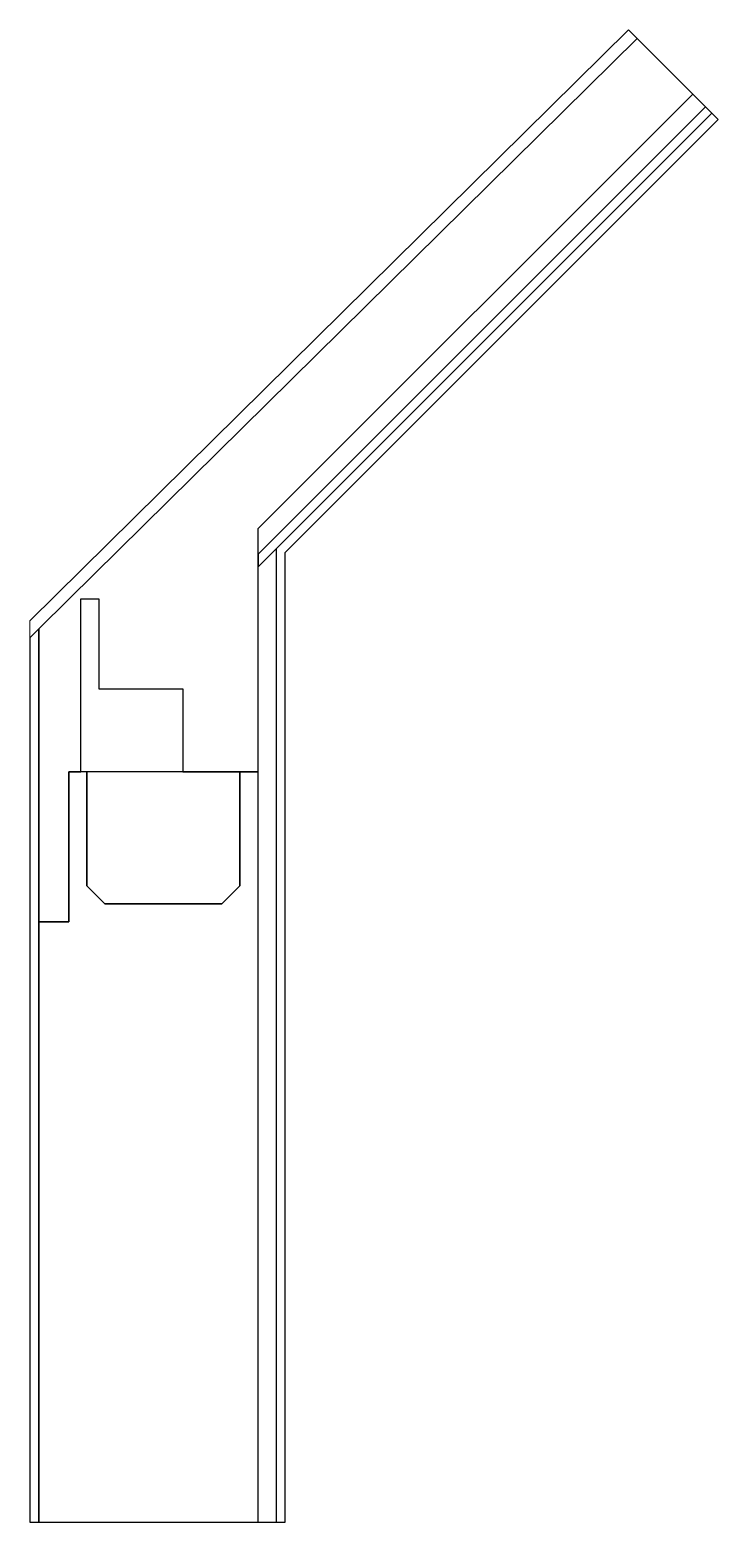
# Model space of a CAD drawing. Extents: x 0 to 1146, y 0 to 2486.
import ezdxf

# ---------------------------------------------------------------- set-up
doc = ezdxf.new("R2010")
doc.units = 0
doc.header["$MEASUREMENT"] = 0
doc.layers.get('0').update_dxf_attribs({"lineweight": 25, "true_color": 0xffffff})
for name, color, linetype, lineweight, true_color in [('Bois', 3, 'Continuous', 5, 0x00ff00), ('Béton armé', 4, 'Continuous', 25, 0x00ffff), ('Enduit ext', 5, 'Continuous', 25, 0x0000ff), ('Isolant réf', 2, 'Continuous', 25, 0xffff00), ('Maçonnerie', 30, 'Continuous', 25, 0xff7f00), ('OSB', 136, 'Continuous', 25, 0x008080), ('Plâtre', 16, 'Continuous', 25, 0x800000)]:
    doc.layers.add(name, color=color, linetype=linetype, lineweight=lineweight, true_color=true_color)

msp = doc.modelspace()

# ---------------------------------------------------------------- linework, layer by layer
for p, q in [((1103.94444, 2378.94445), (1125.15765, 2357.73124)), ((380, 0), (410, 0))]:
    msp.add_line(p, q)
at = {"layer": 'Bois'}
for points in [[(0, 1473.17999), (15.0004, 1487.9903), (65, 1537.35629), (65.64174, 1537.9899), (1011.26197, 2471.62692), (997.21029, 2485.85895), (0, 1501.28562), (0, 1473.17999)], [(85, 1250), (95, 1250), (115, 1250), (255, 1250), (255, 1387.9899), (197.84271, 1387.9899), (176.6295, 1387.9899), (155.4163, 1387.9899), (115, 1387.9899), (115, 1390), (115, 1537.9899), (85, 1537.9899), (85, 1417.9899), (85, 1250)], [(15.0004, 1487.9903), (0, 1473.17999), (15, 1487.9899), (15.0004, 1487.9903)]]:
    msp.add_lwpolyline(points, dxfattribs=at)
at = {"layer": 'Béton armé'}
msp.add_lwpolyline([(95, 1250), (95, 1060), (125, 1030), (320, 1030), (350, 1060), (350, 1250), (255, 1250), (115, 1250), (95, 1250)], dxfattribs=at)
at = {"layer": 'Enduit ext'}
msp.add_lwpolyline([(0, 0), (15, 0), (15, 1000), (15, 1487.9899), (0, 1473.17999), (0, 0)], dxfattribs=at)
at = {"layer": 'Isolant réf'}
msp.add_lwpolyline([(1011.26197, 2471.62692), (65.64174, 1537.9899), (65, 1537.35629), (15.0004, 1487.9903), (15, 1487.9899), (15, 1000), (65, 1000), (65, 1250), (85, 1250), (85, 1417.9899), (85, 1537.9899), (115, 1537.9899), (115, 1390), (115, 1387.9899), (155.4163, 1387.9899), (176.6295, 1387.9899), (197.84271, 1387.9899), (255, 1387.9899), (255, 1250), (350, 1250), (380, 1250), (380, 1570.14719), (380, 1591.36039), (380, 1591.3604), (380, 1612.5736), (380, 1655), (1103.94444, 2378.94445), (1011.26197, 2471.62692)], dxfattribs=at)
at = {"layer": 'Maçonnerie'}
msp.add_lwpolyline([(380, 0), (380, 1000), (380, 1250), (350, 1250), (350, 1060), (320, 1030), (125, 1030), (95, 1060), (95, 1250), (85, 1250), (65, 1250), (65, 1000), (15, 1000), (15, 0), (380, 0)], dxfattribs=at)
at = {"layer": 'OSB'}
msp.add_lwpolyline([(1125.15765, 2357.73124), (380, 1612.5736), (380, 1591.3604), (1135.76425, 2347.12464), (1125.15765, 2357.73124)], dxfattribs=at)
at = {"layer": 'Plâtre'}
msp.add_lwpolyline([(1135.76425, 2347.12464), (380, 1591.3604), (380, 1591.36039), (410, 1621.36039), (410, 1600.14719), (410, 0), (425, 0), (425, 1615.14719), (1146.37085, 2336.51804), (1135.76425, 2347.12464)], dxfattribs=at)

doc.saveas('drawing.dxf')
